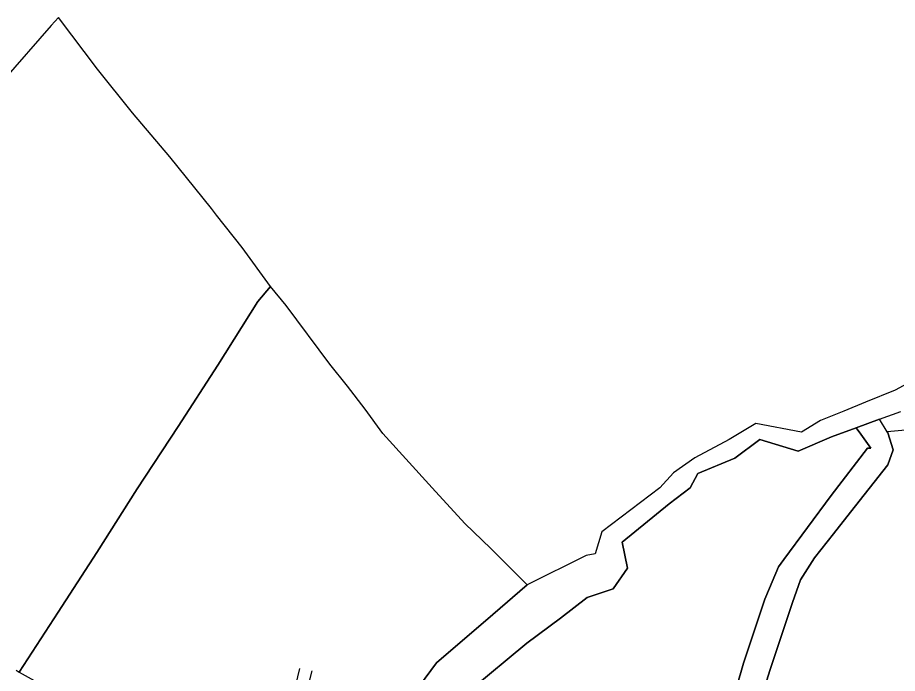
# Model space of a CAD drawing. Header units: centimetres. Extents: x 85226 to 578505, y -13061 to 170378.
# Drawn here: x 466953 to 527052, y 125586 to 170378 of the extents above; entities that cross this region are included whole.
import ezdxf

# ---------------------------------------------------------------- set-up
doc = ezdxf.new("R2010")
doc.units = ezdxf.units.CM
doc.layers.add('_KOCKA', color=5, linetype='Continuous')
doc.layers.add('OBILIQ_PAR_PARCELGEOM_ILI', color=7, linetype='Continuous')

msp = doc.modelspace()

# ---------------------------------------------------------------- linework, layer by layer
at = {"layer": '_KOCKA', "color": 5, "lineweight": 30, "flags": 128}
for points in [[(468364.561, 73235.502), (469285.84, 76417.537), (469898.177, 78389.628), (470601.699, 80315.596), (471096.733, 81776.277), (471867.257, 83735.74), (472605.293, 85674.48), (473300.44, 87416.225), (474256.366, 89687.993), (475145.204, 91750.45), (476268.781, 94441.788), (477047.681, 96309.14), (477919.938, 98380.377), (479034.581, 101053.594), (479931.885, 103309.385), (480878.869, 105756.425), (481826.586, 108330.538), (482463.106, 110105.779), (483268.116, 112421.263), (484257.346, 115531.018), (484927.367, 117716.573), (485414.18, 119395.167), (486269.155, 122605.255), (487065.51, 125756.93)], [(485698.587, 123732.174), (486221.92, 125927.225)]]:
    msp.add_lwpolyline(points, dxfattribs=at)
at = {"layer": 'OBILIQ_PAR_PARCELGEOM_ILI', "color": 7, "linetype": 'Continuous'}
for points in [[(466844.763, 125806.634), (467060.863, 125666.734), (469723.563, 129770.334), (472355.063, 133853.134), (475122.563, 138196.834), (477918.463, 142455.434), (480623.663, 146646.034), (483362.763, 150984.034), (483362.763, 150984.034), (484236.263, 152010.434), (482296.863, 154681.334), (480544.663, 156887.234), (480193.063, 157329.634), (477346.463, 160873.834), (474811.763, 163873.534), (472401.763, 166850.734), (469754.163, 170377.934), (469249.163, 169848.434), (465991.363, 166110.634)], [(492397.763, 122020.334), (495572.763, 126304.434), (499426.963, 129605.734), (501754.763, 131625.534), (499268.663, 134125.534), (499268.663, 134125.534), (497511.463, 135814.734), (495265.163, 138255.734), (491895.863, 141964.934), (490686.763, 143626.934), (489482.163, 145198.434), (488291.063, 146711.034), (485288.663, 150719.034), (484236.263, 152010.434), (483362.763, 150984.034), (480623.663, 146646.034), (477918.463, 142455.434), (475122.563, 138196.834), (472355.063, 133853.134), (469723.563, 129770.334), (467060.863, 125666.734), (471446.063, 123238.934)], [(530880.763, 147088.134), (526897.463, 144922.634), (524879.163, 144108.534), (523385.563, 143506.034), (521792.663, 142863.534), (520497.163, 142065.934), (517388.863, 142646.134), (515556.763, 141553.634), (513212.263, 140301.734), (511766.863, 139281.834), (510824.163, 138271.534), (506865.063, 135255.334), (506396.063, 133756.934), (505782.163, 133640.934), (501754.763, 131625.534), (499426.963, 129605.734), (495572.763, 126304.434), (492397.763, 122020.334)], [(497845.963, 124414.434), (501749.363, 127640.534), (504027.663, 129361.134), (505856.463, 130767.434), (507635.063, 131358.434), (508613.663, 132764.934), (508246.663, 134558.834), (511467.663, 137178.234), (512894.763, 138258.534), (513424.763, 139247.134), (515952.563, 140276.634), (517654.863, 141571.034), (520264.063, 140765.734), (522547.863, 141739.934), (524228.763, 142354.634), (525834.363, 142941.834), (527283.763, 143471.834)], [(516843.463, 120985.734), (518349.163, 125846.834), (519875.363, 130432.834), (520441.263, 131975.434), (521392.163, 133476.634), (522696.963, 135126.534), (523848.263, 136597.434), (526400.163, 139837.534), (526755.463, 140863.034), (526405.963, 142017.734), (526360.863, 142090.634), (525834.363, 142941.834), (524228.763, 142354.634), (524544.463, 141923.534), (525241.263, 140972.034), (525005.663, 140972.734), (522522.363, 137736.934), (519294.063, 133369.134), (518927.963, 132873.834), (518053.463, 130824.434), (517999.063, 130660.534), (516548.763, 126287.934), (516065.963, 124619.234)], [(516065.963, 124619.234), (516548.763, 126287.934), (517999.063, 130660.534), (518053.463, 130824.434), (518927.963, 132873.834), (519294.063, 133369.134), (522522.363, 137736.934), (525005.663, 140972.734), (525241.263, 140972.034), (524544.463, 141923.534), (524228.763, 142354.634), (522547.863, 141739.934), (520264.063, 140765.734), (517654.863, 141571.034), (515952.563, 140276.634), (513424.763, 139247.134), (512894.763, 138258.534), (511467.663, 137178.234), (508246.663, 134558.834), (508613.663, 132764.934), (507635.063, 131358.434), (505856.463, 130767.434), (504027.663, 129361.134), (501749.363, 127640.534), (497845.963, 124414.434)], [(528861.263, 142320.534), (526360.863, 142090.634), (526405.963, 142017.734), (526755.463, 140863.034), (526400.163, 139837.534), (523848.263, 136597.434), (522696.963, 135126.534), (521392.163, 133476.634), (520441.263, 131975.434), (519875.363, 130432.834), (518349.163, 125846.834), (516843.463, 120985.734)]]:
    msp.add_lwpolyline(points, dxfattribs=at)

doc.saveas('drawing.dxf')
